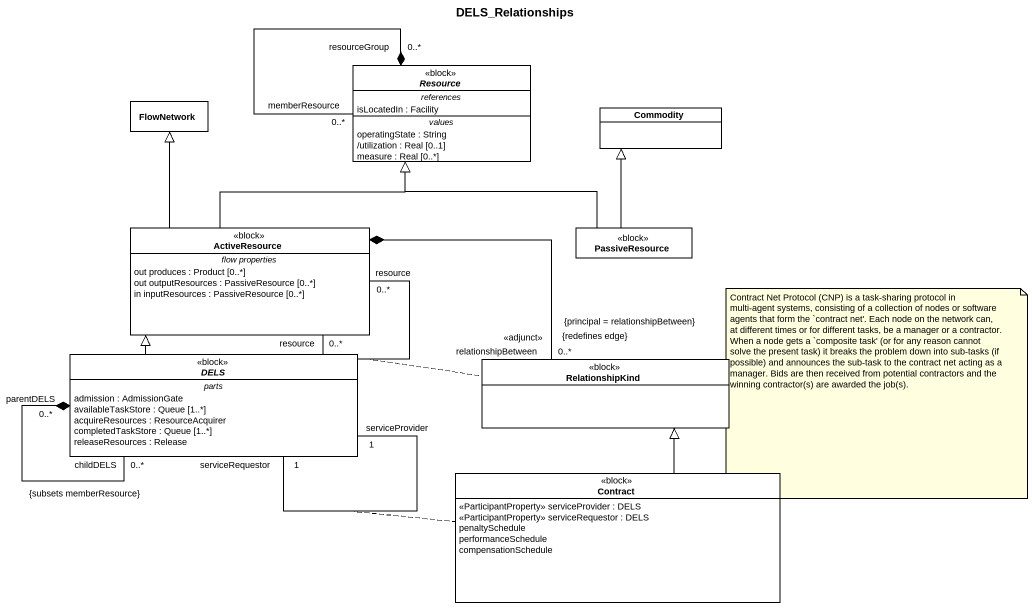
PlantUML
@startuml
title DELS_Relationships
hide circle
hide empty members
class FlowNetwork #FFFFFF
abstract class Resource <<block>> #FFFFFF {
  -- references --
  isLocatedIn : Facility
  -- values --
  operatingState : String
  /utilization : Real [0..1]
  measure : Real [0..*]
}
class Commodity #FFFFFF
class ActiveResource <<block>> #FFFFFF {
  -- flow properties --
  out produces : Product [0..*]
  out outputResources : PassiveResource [0..*]
  in inputResources : PassiveResource [0..*]
}
class PassiveResource <<block>> #FFFFFF
abstract class DELS <<block>> #FFFFFF {
  -- parts --
  admission : AdmissionGate
  availableTaskStore : Queue [1..*]
  acquireResources : ResourceAcquirer
  completedTaskStore : Queue [1..*]
  releaseResources : Release
}
class RelationshipKind <<block>> #FFFFFF
class Contract <<block>> #FFFFFF {
  <<ParticipantProperty>> serviceProvider : DELS
  <<ParticipantProperty>> serviceRequestor : DELS
  penaltySchedule
  performanceSchedule
  compensationSchedule
}
Resource "resourceGroup\n0..*" *-- "memberResource\n0..*" Resource
ActiveResource -up-|> FlowNetwork
ActiveResource -up-|> Resource
ActiveResource "resource\n0..*" -- "resource\n0..*" ActiveResource
(ActiveResource, ActiveResource) .. RelationshipKind
ActiveResource *-right- "relationshipBetween\n<<adjunct>>\n0..*\n{redefines edge}\n{principal = relationshipBetween}" RelationshipKind
PassiveResource -up-|> Resource
PassiveResource -up-|> Commodity
DELS -up-|> ActiveResource
DELS "serviceRequestor\n1" -- "serviceProvider\n1" DELS
(DELS, DELS) .. Contract
DELS "parentDELS\n0..*" *-- "childDELS\n0..*\n{subsets memberResource}" DELS
Contract -up-|> RelationshipKind
note as N1
  Contract Net Protocol (CNP) is a task-sharing protocol in multi-agent systems, consisting of a collection of nodes or software agents that form the `contract net'. Each node on the network can, at different times or for different tasks, be a manager or a contractor.
  When a node gets a `composite task' (or for any reason cannot solve the present task) it breaks the problem down into sub-tasks (if possible) and announces the sub-task to the contract net acting as a manager. Bids are then received from potential contractors and the winning contractor(s) are awarded the job(s).
end note
@enduml
